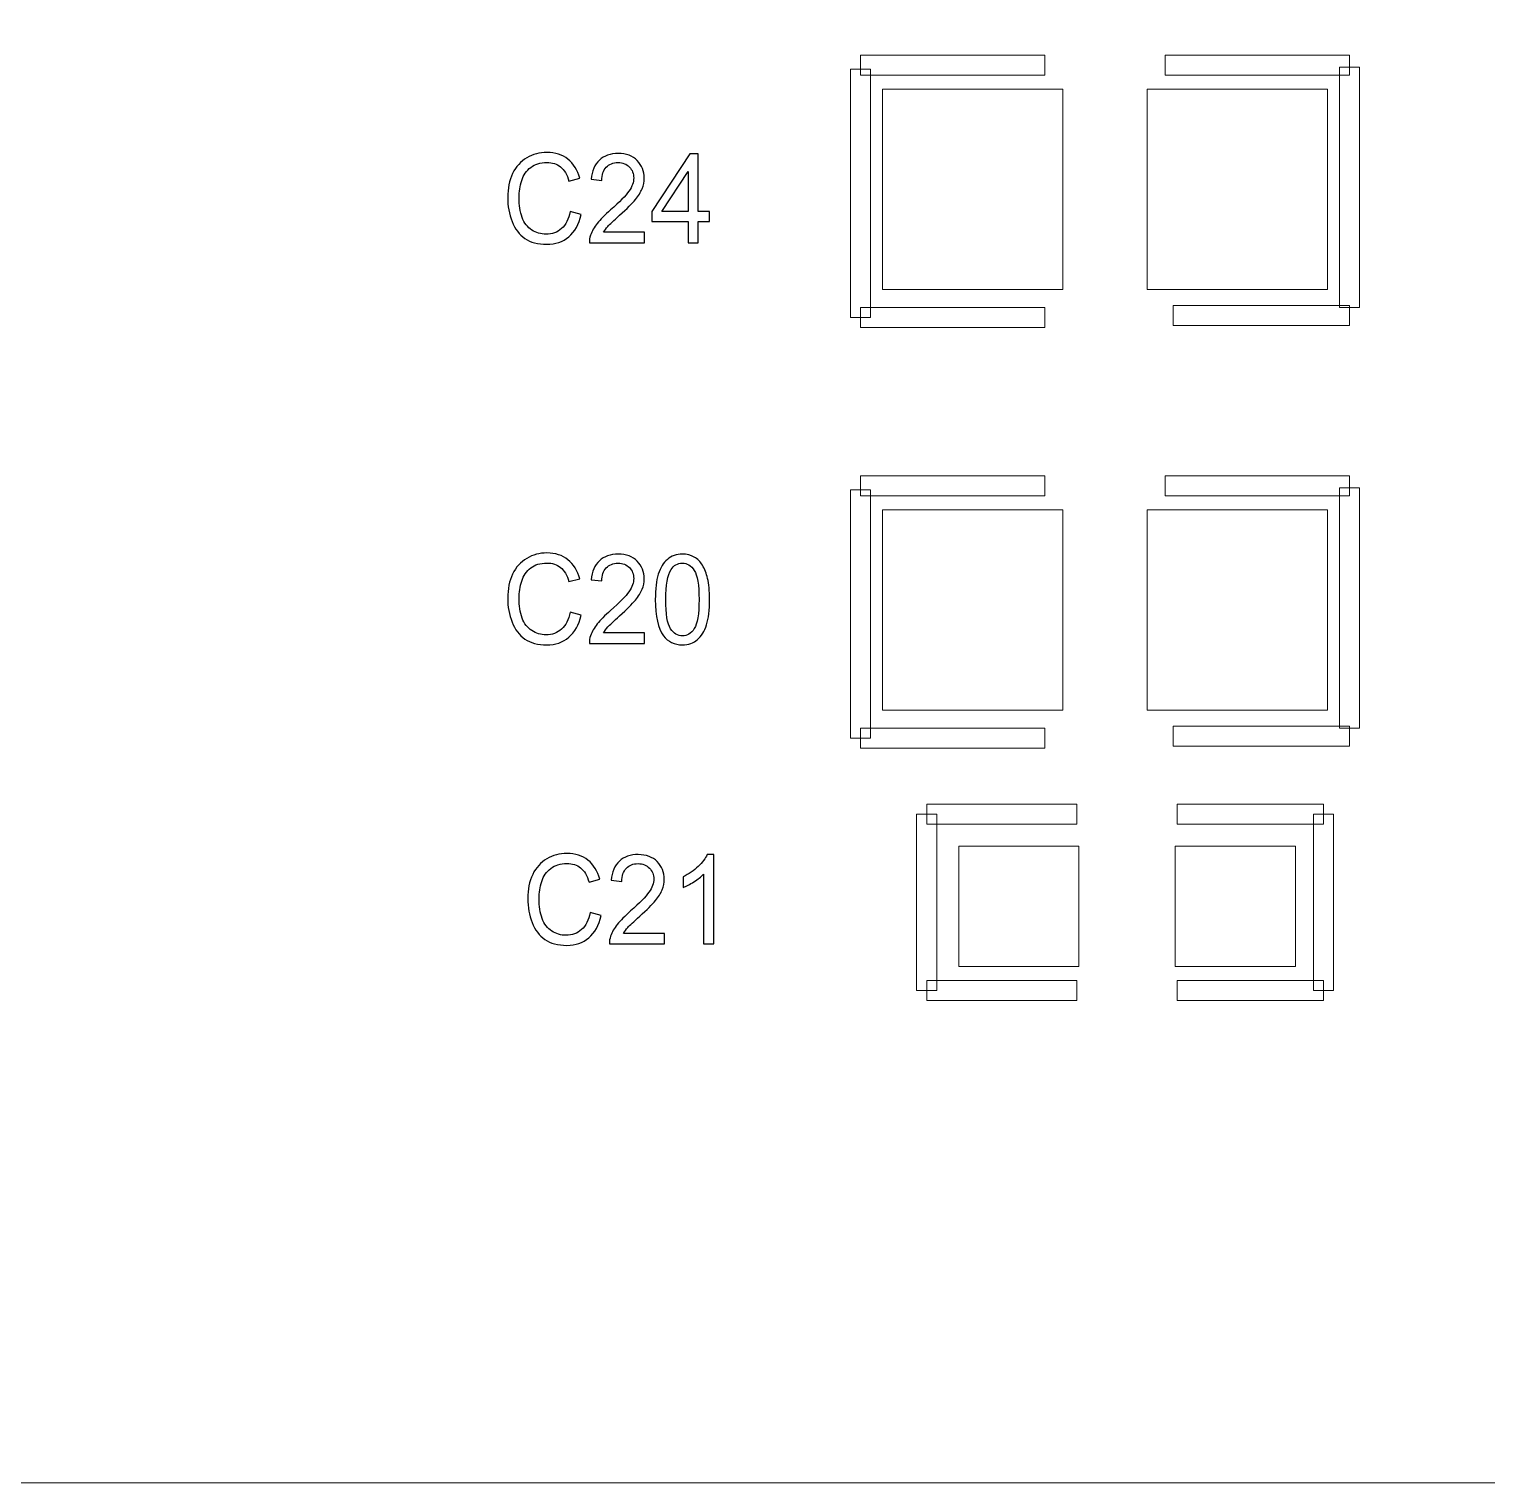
# Model space of a CAD drawing. Header units: millimetres. Extents: x -29.3 to 38.7, y -13.5 to 48.8.
# Drawn here: x -5.94 to 3.3, y -13.54 to -4.32 of the extents above; entities that cross this region are included whole.
import ezdxf

# ---------------------------------------------------------------- set-up
doc = ezdxf.new("R2010")
doc.units = ezdxf.units.MM
doc.header["$MEASUREMENT"] = 0
for name, color, linetype in [('BG_OUTLINE', 7, 'Continuous'), ('PG_SILKSCREEN_TOP', 7, 'Continuous'), ('PIN_TOP', 7, 'Continuous'), ('RD_SILKSCREEN_TOP', 7, 'Continuous')]:
    doc.layers.add(name, color=color, linetype=linetype)

msp = doc.modelspace()

# ---------------------------------------------------------------- linework, layer by layer
at = {"layer": 'BG_OUTLINE', "lineweight": 9}
msp.add_open_spline([(-29.3483, -13.5394), (-29.3483, -13.5394), (18.625, -13.5394), (18.625, -13.5394), (18.625, -13.5394), (18.625, -13.5394), (18.8256, -13.5394), (18.8256, -13.5394), (18.8256, -13.5394), (19.4323, -13.539), (20.014, -13.2977), (20.4427, -12.8684), (20.4427, -12.8684), (20.8714, -12.4392), (21.112, -11.8601), (21.1116, -11.2534), (21.1116, -11.2534), (21.1116, -11.2534), (21.1116, 35.2286), (21.1116, 35.2286), (21.1116, 35.2286), (21.1112, 35.8353), (20.8699, 36.4169), (20.4406, 36.8456), (20.4406, 36.8456), (20.0114, 37.2744), (19.4323, 37.515), (18.8256, 37.5146), (18.8256, 37.5146), (18.8256, 37.5146), (-29.3483, 37.5146), (-29.3483, 37.5146), (-29.3483, 37.5146), (-29.3483, 37.5146), (-29.3483, -13.5394), (-29.3483, -13.5394)], degree=3, knots=[0, 0, 0, 0, 0.111111, 0.111111, 0.111111, 0.111111, 0.222222, 0.222222, 0.222222, 0.222222, 0.333333, 0.333333, 0.333333, 0.333333, 0.444444, 0.444444, 0.444444, 0.444444, 0.555556, 0.555556, 0.555556, 0.555556, 0.666667, 0.666667, 0.666667, 0.666667, 0.777778, 0.777778, 0.777778, 0.777778, 0.888889, 0.888889, 0.888889, 0.888889, 1, 1, 1, 1], dxfattribs=at)
at = {"layer": 'BG_OUTLINE', "lineweight": 20}
msp.add_open_spline([(-0.5291, -13.5394), (-0.5291, -13.5394), (38.7026, -13.5394), (38.7026, -13.5394)], degree=3, dxfattribs=at)
at = {"layer": 'PG_SILKSCREEN_TOP', "lineweight": 9}
for points in [[(-0.6717, -4.6138), (-0.6717, -4.6138), (-0.6717, -4.4868), (-0.6717, -4.4868), (-0.6717, -4.4868), (-0.6717, -4.4868), (0.4967, -4.4868), (0.4967, -4.4868), (0.4967, -4.4868), (0.4967, -4.4868), (0.4967, -4.6138), (0.4967, -4.6138), (0.4967, -4.6138), (0.4967, -4.6138), (-0.6717, -4.6138), (-0.6717, -4.6138)], [(2.4271, -4.4868), (2.4271, -4.4868), (2.4271, -4.6138), (2.4271, -4.6138), (2.4271, -4.6138), (2.4271, -4.6138), (1.2587, -4.6138), (1.2587, -4.6138), (1.2587, -4.6138), (1.2587, -4.6138), (1.2587, -4.4868), (1.2587, -4.4868), (1.2587, -4.4868), (1.2587, -4.4868), (2.4271, -4.4868), (2.4271, -4.4868)], [(-0.6082, -6.1505), (-0.6082, -6.1505), (-0.7352, -6.1505), (-0.7352, -6.1505), (-0.7352, -6.1505), (-0.7352, -6.1505), (-0.7352, -4.5757), (-0.7352, -4.5757), (-0.7352, -4.5757), (-0.7352, -4.5757), (-0.6082, -4.5757), (-0.6082, -4.5757), (-0.6082, -4.5757), (-0.6082, -4.5757), (-0.6082, -6.1505), (-0.6082, -6.1505)], [(2.4906, -6.087), (2.4906, -6.087), (2.3636, -6.087), (2.3636, -6.087), (2.3636, -6.087), (2.3636, -6.087), (2.3636, -4.563), (2.3636, -4.563), (2.3636, -4.563), (2.3636, -4.563), (2.4906, -4.563), (2.4906, -4.563), (2.4906, -4.563), (2.4906, -4.563), (2.4906, -6.087), (2.4906, -6.087)], [(0.4967, -6.087), (0.4967, -6.087), (0.4967, -6.214), (0.4967, -6.214), (0.4967, -6.214), (0.4967, -6.214), (-0.6717, -6.214), (-0.6717, -6.214), (-0.6717, -6.214), (-0.6717, -6.214), (-0.6717, -6.087), (-0.6717, -6.087), (-0.6717, -6.087), (-0.6717, -6.087), (0.4967, -6.087), (0.4967, -6.087)], [(1.3095, -6.2013), (1.3095, -6.2013), (1.3095, -6.0743), (1.3095, -6.0743), (1.3095, -6.0743), (1.3095, -6.0743), (2.4271, -6.0743), (2.4271, -6.0743), (2.4271, -6.0743), (2.4271, -6.0743), (2.4271, -6.2013), (2.4271, -6.2013), (2.4271, -6.2013), (2.4271, -6.2013), (1.3095, -6.2013), (1.3095, -6.2013)], [(-0.6717, -7.2808), (-0.6717, -7.2808), (-0.6717, -7.1538), (-0.6717, -7.1538), (-0.6717, -7.1538), (-0.6717, -7.1538), (0.4967, -7.1538), (0.4967, -7.1538), (0.4967, -7.1538), (0.4967, -7.1538), (0.4967, -7.2808), (0.4967, -7.2808), (0.4967, -7.2808), (0.4967, -7.2808), (-0.6717, -7.2808), (-0.6717, -7.2808)], [(2.4271, -7.1538), (2.4271, -7.1538), (2.4271, -7.2808), (2.4271, -7.2808), (2.4271, -7.2808), (2.4271, -7.2808), (1.2587, -7.2808), (1.2587, -7.2808), (1.2587, -7.2808), (1.2587, -7.2808), (1.2587, -7.1538), (1.2587, -7.1538), (1.2587, -7.1538), (1.2587, -7.1538), (2.4271, -7.1538), (2.4271, -7.1538)], [(-0.6082, -8.8175), (-0.6082, -8.8175), (-0.7352, -8.8175), (-0.7352, -8.8175), (-0.7352, -8.8175), (-0.7352, -8.8175), (-0.7352, -7.2427), (-0.7352, -7.2427), (-0.7352, -7.2427), (-0.7352, -7.2427), (-0.6082, -7.2427), (-0.6082, -7.2427), (-0.6082, -7.2427), (-0.6082, -7.2427), (-0.6082, -8.8175), (-0.6082, -8.8175)], [(2.4906, -8.754), (2.4906, -8.754), (2.3636, -8.754), (2.3636, -8.754), (2.3636, -8.754), (2.3636, -8.754), (2.3636, -7.23), (2.3636, -7.23), (2.3636, -7.23), (2.3636, -7.23), (2.4906, -7.23), (2.4906, -7.23), (2.4906, -7.23), (2.4906, -7.23), (2.4906, -8.754), (2.4906, -8.754)], [(0.4967, -8.754), (0.4967, -8.754), (0.4967, -8.881), (0.4967, -8.881), (0.4967, -8.881), (0.4967, -8.881), (-0.6717, -8.881), (-0.6717, -8.881), (-0.6717, -8.881), (-0.6717, -8.881), (-0.6717, -8.754), (-0.6717, -8.754), (-0.6717, -8.754), (-0.6717, -8.754), (0.4967, -8.754), (0.4967, -8.754)], [(1.3095, -8.8683), (1.3095, -8.8683), (1.3095, -8.7413), (1.3095, -8.7413), (1.3095, -8.7413), (1.3095, -8.7413), (2.4271, -8.7413), (2.4271, -8.7413), (2.4271, -8.7413), (2.4271, -8.7413), (2.4271, -8.8683), (2.4271, -8.8683), (2.4271, -8.8683), (2.4271, -8.8683), (1.3095, -8.8683), (1.3095, -8.8683)], [(-0.2526, -9.3636), (-0.2526, -9.3636), (-0.2526, -9.2366), (-0.2526, -9.2366), (-0.2526, -9.2366), (-0.2526, -9.2366), (0.6999, -9.2366), (0.6999, -9.2366), (0.6999, -9.2366), (0.6999, -9.2366), (0.6999, -9.3636), (0.6999, -9.3636), (0.6999, -9.3636), (0.6999, -9.3636), (-0.2526, -9.3636), (-0.2526, -9.3636)], [(2.262, -9.2366), (2.262, -9.2366), (2.262, -9.3636), (2.262, -9.3636), (2.262, -9.3636), (2.262, -9.3636), (1.3349, -9.3636), (1.3349, -9.3636), (1.3349, -9.3636), (1.3349, -9.3636), (1.3349, -9.2366), (1.3349, -9.2366), (1.3349, -9.2366), (1.3349, -9.2366), (2.262, -9.2366), (2.262, -9.2366)], [(-0.1891, -10.4177), (-0.1891, -10.4177), (-0.3161, -10.4177), (-0.3161, -10.4177), (-0.3161, -10.4177), (-0.3161, -10.4177), (-0.3161, -9.3001), (-0.3161, -9.3001), (-0.3161, -9.3001), (-0.3161, -9.3001), (-0.1891, -9.3001), (-0.1891, -9.3001), (-0.1891, -9.3001), (-0.1891, -9.3001), (-0.1891, -10.4177), (-0.1891, -10.4177)], [(2.3255, -10.4177), (2.3255, -10.4177), (2.1985, -10.4177), (2.1985, -10.4177), (2.1985, -10.4177), (2.1985, -10.4177), (2.1985, -9.3001), (2.1985, -9.3001), (2.1985, -9.3001), (2.1985, -9.3001), (2.3255, -9.3001), (2.3255, -9.3001), (2.3255, -9.3001), (2.3255, -9.3001), (2.3255, -10.4177), (2.3255, -10.4177)], [(0.6999, -10.3542), (0.6999, -10.3542), (0.6999, -10.4812), (0.6999, -10.4812), (0.6999, -10.4812), (0.6999, -10.4812), (-0.2526, -10.4812), (-0.2526, -10.4812), (-0.2526, -10.4812), (-0.2526, -10.4812), (-0.2526, -10.3542), (-0.2526, -10.3542), (-0.2526, -10.3542), (-0.2526, -10.3542), (0.6999, -10.3542), (0.6999, -10.3542)], [(1.3349, -10.4812), (1.3349, -10.4812), (1.3349, -10.3542), (1.3349, -10.3542), (1.3349, -10.3542), (1.3349, -10.3542), (2.262, -10.3542), (2.262, -10.3542), (2.262, -10.3542), (2.262, -10.3542), (2.262, -10.4812), (2.262, -10.4812), (2.262, -10.4812), (2.262, -10.4812), (1.3349, -10.4812), (1.3349, -10.4812)]]:
    msp.add_open_spline(points, degree=3, knots=[0, 0, 0, 0, 0.25, 0.25, 0.25, 0.25, 0.5, 0.5, 0.5, 0.5, 0.75, 0.75, 0.75, 0.75, 1, 1, 1, 1], dxfattribs=at)
at = {"layer": 'PIN_TOP', "lineweight": 9}
for points in [[(0.611, -4.7027), (0.611, -4.7027), (0.611, -5.9727), (0.611, -5.9727), (0.611, -5.9727), (0.611, -5.9727), (-0.532, -5.9727), (-0.532, -5.9727), (-0.532, -5.9727), (-0.532, -5.9727), (-0.532, -4.7027), (-0.532, -4.7027), (-0.532, -4.7027), (-0.532, -4.7027), (0.611, -4.7027), (0.611, -4.7027)], [(2.2874, -4.7027), (2.2874, -4.7027), (2.2874, -5.9727), (2.2874, -5.9727), (2.2874, -5.9727), (2.2874, -5.9727), (1.1444, -5.9727), (1.1444, -5.9727), (1.1444, -5.9727), (1.1444, -5.9727), (1.1444, -4.7027), (1.1444, -4.7027), (1.1444, -4.7027), (1.1444, -4.7027), (2.2874, -4.7027), (2.2874, -4.7027)], [(0.611, -7.3697), (0.611, -7.3697), (0.611, -8.6397), (0.611, -8.6397), (0.611, -8.6397), (0.611, -8.6397), (-0.532, -8.6397), (-0.532, -8.6397), (-0.532, -8.6397), (-0.532, -8.6397), (-0.532, -7.3697), (-0.532, -7.3697), (-0.532, -7.3697), (-0.532, -7.3697), (0.611, -7.3697), (0.611, -7.3697)], [(2.2874, -7.3697), (2.2874, -7.3697), (2.2874, -8.6397), (2.2874, -8.6397), (2.2874, -8.6397), (2.2874, -8.6397), (1.1444, -8.6397), (1.1444, -8.6397), (1.1444, -8.6397), (1.1444, -8.6397), (1.1444, -7.3697), (1.1444, -7.3697), (1.1444, -7.3697), (1.1444, -7.3697), (2.2874, -7.3697), (2.2874, -7.3697)], [(0.7126, -9.5033), (0.7126, -9.5033), (0.7126, -10.2653), (0.7126, -10.2653), (0.7126, -10.2653), (0.7126, -10.2653), (-0.0494, -10.2653), (-0.0494, -10.2653), (-0.0494, -10.2653), (-0.0494, -10.2653), (-0.0494, -9.5033), (-0.0494, -9.5033), (-0.0494, -9.5033), (-0.0494, -9.5033), (0.7126, -9.5033), (0.7126, -9.5033)], [(2.0842, -9.5033), (2.0842, -9.5033), (2.0842, -10.2653), (2.0842, -10.2653), (2.0842, -10.2653), (2.0842, -10.2653), (1.3222, -10.2653), (1.3222, -10.2653), (1.3222, -10.2653), (1.3222, -10.2653), (1.3222, -9.5033), (1.3222, -9.5033), (1.3222, -9.5033), (1.3222, -9.5033), (2.0842, -9.5033), (2.0842, -9.5033)]]:
    msp.add_open_spline(points, degree=3, knots=[0, 0, 0, 0, 0.25, 0.25, 0.25, 0.25, 0.5, 0.5, 0.5, 0.5, 0.75, 0.75, 0.75, 0.75, 1, 1, 1, 1], dxfattribs=at)
at = {"layer": 'RD_SILKSCREEN_TOP', "color": 8}
for points, knots in [([(-2.512, -5.479), (-2.512, -5.479), (-2.4422, -5.4979), (-2.4422, -5.4979), (-2.4422, -5.4979), (-2.4568, -5.559), (-2.4832, -5.6057), (-2.5211, -5.638), (-2.5211, -5.638), (-2.5591, -5.6702), (-2.6055, -5.6862), (-2.6605, -5.6862), (-2.6605, -5.6862), (-2.7174, -5.6862), (-2.7635, -5.6738), (-2.7992, -5.6492), (-2.7992, -5.6492), (-2.8348, -5.6244), (-2.8619, -5.5885), (-2.8805, -5.5417), (-2.8805, -5.5417), (-2.899, -5.4947), (-2.9083, -5.4443), (-2.9083, -5.3905), (-2.9083, -5.3905), (-2.9083, -5.3319), (-2.8979, -5.2807), (-2.8769, -5.237), (-2.8769, -5.237), (-2.8558, -5.1933), (-2.826, -5.1601), (-2.7873, -5.1374), (-2.7873, -5.1374), (-2.7485, -5.1147), (-2.706, -5.1034), (-2.6595, -5.1034), (-2.6595, -5.1034), (-2.6066, -5.1034), (-2.5623, -5.1177), (-2.5264, -5.1464), (-2.5264, -5.1464), (-2.4904, -5.1752), (-2.4654, -5.2154), (-2.4513, -5.2675), (-2.4513, -5.2675), (-2.4513, -5.2675), (-2.5198, -5.2849), (-2.5198, -5.2849), (-2.5198, -5.2849), (-2.5322, -5.2438), (-2.5499, -5.214), (-2.5731, -5.1952), (-2.5731, -5.1952), (-2.5963, -5.1765), (-2.6255, -5.1672), (-2.6609, -5.1672), (-2.6609, -5.1672), (-2.7014, -5.1672), (-2.7352, -5.1775), (-2.7625, -5.1983), (-2.7625, -5.1983), (-2.7897, -5.2191), (-2.8089, -5.2469), (-2.8197, -5.282), (-2.8197, -5.282), (-2.8309, -5.3169), (-2.8364, -5.353), (-2.8364, -5.3901), (-2.8364, -5.3901), (-2.8364, -5.4381), (-2.8298, -5.4799), (-2.8168, -5.5157), (-2.8168, -5.5157), (-2.8037, -5.5514), (-2.7834, -5.5782), (-2.7558, -5.5959), (-2.7558, -5.5959), (-2.7282, -5.6136), (-2.6984, -5.6224), (-2.6662, -5.6224), (-2.6662, -5.6224), (-2.6271, -5.6224), (-2.5941, -5.6103), (-2.567, -5.5863), (-2.567, -5.5863), (-2.5398, -5.5622), (-2.5216, -5.5263), (-2.512, -5.479)], [0, 0, 0, 0, 0.045455, 0.045455, 0.045455, 0.045455, 0.090909, 0.090909, 0.090909, 0.090909, 0.136364, 0.136364, 0.136364, 0.136364, 0.181818, 0.181818, 0.181818, 0.181818, 0.227273, 0.227273, 0.227273, 0.227273, 0.272727, 0.272727, 0.272727, 0.272727, 0.318182, 0.318182, 0.318182, 0.318182, 0.363636, 0.363636, 0.363636, 0.363636, 0.409091, 0.409091, 0.409091, 0.409091, 0.454545, 0.454545, 0.454545, 0.454545, 0.5, 0.5, 0.5, 0.5, 0.545455, 0.545455, 0.545455, 0.545455, 0.590909, 0.590909, 0.590909, 0.590909, 0.636364, 0.636364, 0.636364, 0.636364, 0.681818, 0.681818, 0.681818, 0.681818, 0.727273, 0.727273, 0.727273, 0.727273, 0.772727, 0.772727, 0.772727, 0.772727, 0.818182, 0.818182, 0.818182, 0.818182, 0.863636, 0.863636, 0.863636, 0.863636, 0.909091, 0.909091, 0.909091, 0.909091, 0.954545, 0.954545, 0.954545, 0.954545, 1, 1, 1, 1]), ([(-2.0422, -5.6101), (-2.0422, -5.6101), (-2.0422, -5.6766), (-2.0422, -5.6766), (-2.0422, -5.6766), (-2.0422, -5.6766), (-2.3907, -5.6766), (-2.3907, -5.6766), (-2.3907, -5.6766), (-2.3912, -5.6599), (-2.3888, -5.6439), (-2.3833, -5.6286), (-2.3833, -5.6286), (-2.3745, -5.6031), (-2.3602, -5.5782), (-2.3407, -5.5535), (-2.3407, -5.5535), (-2.321, -5.529), (-2.2928, -5.5005), (-2.2559, -5.4682), (-2.2559, -5.4682), (-2.1986, -5.4179), (-2.1599, -5.3782), (-2.1397, -5.3488), (-2.1397, -5.3488), (-2.1195, -5.3195), (-2.1095, -5.2917), (-2.1095, -5.2656), (-2.1095, -5.2656), (-2.1095, -5.2381), (-2.1187, -5.2151), (-2.137, -5.1962), (-2.137, -5.1962), (-2.1554, -5.1774), (-2.1793, -5.1679), (-2.2088, -5.1679), (-2.2088, -5.1679), (-2.24, -5.1679), (-2.2649, -5.1779), (-2.2835, -5.198), (-2.2835, -5.198), (-2.3023, -5.2179), (-2.3118, -5.2456), (-2.3121, -5.2809), (-2.3121, -5.2809), (-2.3121, -5.2809), (-2.3786, -5.2737), (-2.3786, -5.2737), (-2.3786, -5.2737), (-2.3741, -5.2206), (-2.3569, -5.1801), (-2.3271, -5.1523), (-2.3271, -5.1523), (-2.2975, -5.1245), (-2.2574, -5.1106), (-2.2074, -5.1106), (-2.2074, -5.1106), (-2.1568, -5.1106), (-2.1167, -5.1257), (-2.0873, -5.1556), (-2.0873, -5.1556), (-2.0577, -5.1857), (-2.0429, -5.2228), (-2.0429, -5.2672), (-2.0429, -5.2672), (-2.0429, -5.2897), (-2.0472, -5.3119), (-2.0559, -5.3337), (-2.0559, -5.3337), (-2.0645, -5.3555), (-2.0789, -5.3784), (-2.099, -5.4025), (-2.099, -5.4025), (-2.119, -5.4266), (-2.1522, -5.4597), (-2.1988, -5.5017), (-2.1988, -5.5017), (-2.2375, -5.5366), (-2.2625, -5.5602), (-2.2735, -5.5727), (-2.2735, -5.5727), (-2.2846, -5.585), (-2.2936, -5.5975), (-2.3009, -5.6101), (-2.3009, -5.6101), (-2.3009, -5.6101), (-2.0422, -5.6101), (-2.0422, -5.6101)], [0, 0, 0, 0, 0.045455, 0.045455, 0.045455, 0.045455, 0.090909, 0.090909, 0.090909, 0.090909, 0.136364, 0.136364, 0.136364, 0.136364, 0.181818, 0.181818, 0.181818, 0.181818, 0.227273, 0.227273, 0.227273, 0.227273, 0.272727, 0.272727, 0.272727, 0.272727, 0.318182, 0.318182, 0.318182, 0.318182, 0.363636, 0.363636, 0.363636, 0.363636, 0.409091, 0.409091, 0.409091, 0.409091, 0.454545, 0.454545, 0.454545, 0.454545, 0.5, 0.5, 0.5, 0.5, 0.545455, 0.545455, 0.545455, 0.545455, 0.590909, 0.590909, 0.590909, 0.590909, 0.636364, 0.636364, 0.636364, 0.636364, 0.681818, 0.681818, 0.681818, 0.681818, 0.727273, 0.727273, 0.727273, 0.727273, 0.772727, 0.772727, 0.772727, 0.772727, 0.818182, 0.818182, 0.818182, 0.818182, 0.863636, 0.863636, 0.863636, 0.863636, 0.909091, 0.909091, 0.909091, 0.909091, 0.954545, 0.954545, 0.954545, 0.954545, 1, 1, 1, 1]), ([(-1.7653, -5.6766), (-1.7653, -5.6766), (-1.7653, -5.5417), (-1.7653, -5.5417), (-1.7653, -5.5417), (-1.7653, -5.5417), (-1.994, -5.5417), (-1.994, -5.5417), (-1.994, -5.5417), (-1.994, -5.5417), (-1.994, -5.4782), (-1.994, -5.4782), (-1.994, -5.4782), (-1.994, -5.4782), (-1.7534, -5.113), (-1.7534, -5.113), (-1.7534, -5.113), (-1.7534, -5.113), (-1.7005, -5.113), (-1.7005, -5.113), (-1.7005, -5.113), (-1.7005, -5.113), (-1.7005, -5.4782), (-1.7005, -5.4782), (-1.7005, -5.4782), (-1.7005, -5.4782), (-1.6293, -5.4782), (-1.6293, -5.4782), (-1.6293, -5.4782), (-1.6293, -5.4782), (-1.6293, -5.5417), (-1.6293, -5.5417), (-1.6293, -5.5417), (-1.6293, -5.5417), (-1.7005, -5.5417), (-1.7005, -5.5417), (-1.7005, -5.5417), (-1.7005, -5.5417), (-1.7005, -5.6766), (-1.7005, -5.6766), (-1.7005, -5.6766), (-1.7005, -5.6766), (-1.7653, -5.6766), (-1.7653, -5.6766)], [0, 0, 0, 0, 0.090909, 0.090909, 0.090909, 0.090909, 0.181818, 0.181818, 0.181818, 0.181818, 0.272727, 0.272727, 0.272727, 0.272727, 0.363636, 0.363636, 0.363636, 0.363636, 0.454545, 0.454545, 0.454545, 0.454545, 0.545455, 0.545455, 0.545455, 0.545455, 0.636364, 0.636364, 0.636364, 0.636364, 0.727273, 0.727273, 0.727273, 0.727273, 0.818182, 0.818182, 0.818182, 0.818182, 0.909091, 0.909091, 0.909091, 0.909091, 1, 1, 1, 1]), ([(-1.7653, -5.4782), (-1.7653, -5.4782), (-1.7653, -5.2241), (-1.7653, -5.2241), (-1.7653, -5.2241), (-1.7653, -5.2241), (-1.9303, -5.4782), (-1.9303, -5.4782), (-1.9303, -5.4782), (-1.9303, -5.4782), (-1.7653, -5.4782), (-1.7653, -5.4782)], [0, 0, 0, 0, 0.333333, 0.333333, 0.333333, 0.333333, 0.666667, 0.666667, 0.666667, 0.666667, 1, 1, 1, 1]), ([(-2.512, -8.019), (-2.512, -8.019), (-2.4422, -8.0379), (-2.4422, -8.0379), (-2.4422, -8.0379), (-2.4568, -8.099), (-2.4832, -8.1457), (-2.5211, -8.178), (-2.5211, -8.178), (-2.5591, -8.2102), (-2.6055, -8.2262), (-2.6605, -8.2262), (-2.6605, -8.2262), (-2.7174, -8.2262), (-2.7635, -8.2138), (-2.7992, -8.1892), (-2.7992, -8.1892), (-2.8348, -8.1644), (-2.8619, -8.1285), (-2.8805, -8.0817), (-2.8805, -8.0817), (-2.899, -8.0347), (-2.9083, -7.9843), (-2.9083, -7.9305), (-2.9083, -7.9305), (-2.9083, -7.8719), (-2.8979, -7.8207), (-2.8769, -7.777), (-2.8769, -7.777), (-2.8558, -7.7333), (-2.826, -7.7001), (-2.7873, -7.6774), (-2.7873, -7.6774), (-2.7485, -7.6547), (-2.706, -7.6434), (-2.6595, -7.6434), (-2.6595, -7.6434), (-2.6066, -7.6434), (-2.5623, -7.6577), (-2.5264, -7.6864), (-2.5264, -7.6864), (-2.4904, -7.7152), (-2.4654, -7.7554), (-2.4513, -7.8075), (-2.4513, -7.8075), (-2.4513, -7.8075), (-2.5198, -7.8249), (-2.5198, -7.8249), (-2.5198, -7.8249), (-2.5322, -7.7838), (-2.5499, -7.754), (-2.5731, -7.7352), (-2.5731, -7.7352), (-2.5963, -7.7165), (-2.6255, -7.7072), (-2.6609, -7.7072), (-2.6609, -7.7072), (-2.7014, -7.7072), (-2.7352, -7.7175), (-2.7625, -7.7383), (-2.7625, -7.7383), (-2.7897, -7.7591), (-2.8089, -7.7869), (-2.8197, -7.822), (-2.8197, -7.822), (-2.8309, -7.8569), (-2.8364, -7.893), (-2.8364, -7.9301), (-2.8364, -7.9301), (-2.8364, -7.9781), (-2.8298, -8.0199), (-2.8168, -8.0557), (-2.8168, -8.0557), (-2.8037, -8.0914), (-2.7834, -8.1182), (-2.7558, -8.1359), (-2.7558, -8.1359), (-2.7282, -8.1536), (-2.6984, -8.1624), (-2.6662, -8.1624), (-2.6662, -8.1624), (-2.6271, -8.1624), (-2.5941, -8.1503), (-2.567, -8.1263), (-2.567, -8.1263), (-2.5398, -8.1022), (-2.5216, -8.0663), (-2.512, -8.019)], [0, 0, 0, 0, 0.045455, 0.045455, 0.045455, 0.045455, 0.090909, 0.090909, 0.090909, 0.090909, 0.136364, 0.136364, 0.136364, 0.136364, 0.181818, 0.181818, 0.181818, 0.181818, 0.227273, 0.227273, 0.227273, 0.227273, 0.272727, 0.272727, 0.272727, 0.272727, 0.318182, 0.318182, 0.318182, 0.318182, 0.363636, 0.363636, 0.363636, 0.363636, 0.409091, 0.409091, 0.409091, 0.409091, 0.454545, 0.454545, 0.454545, 0.454545, 0.5, 0.5, 0.5, 0.5, 0.545455, 0.545455, 0.545455, 0.545455, 0.590909, 0.590909, 0.590909, 0.590909, 0.636364, 0.636364, 0.636364, 0.636364, 0.681818, 0.681818, 0.681818, 0.681818, 0.727273, 0.727273, 0.727273, 0.727273, 0.772727, 0.772727, 0.772727, 0.772727, 0.818182, 0.818182, 0.818182, 0.818182, 0.863636, 0.863636, 0.863636, 0.863636, 0.909091, 0.909091, 0.909091, 0.909091, 0.954545, 0.954545, 0.954545, 0.954545, 1, 1, 1, 1]), ([(-2.0422, -8.1501), (-2.0422, -8.1501), (-2.0422, -8.2166), (-2.0422, -8.2166), (-2.0422, -8.2166), (-2.0422, -8.2166), (-2.3907, -8.2166), (-2.3907, -8.2166), (-2.3907, -8.2166), (-2.3912, -8.1999), (-2.3888, -8.1839), (-2.3833, -8.1686), (-2.3833, -8.1686), (-2.3745, -8.1431), (-2.3602, -8.1182), (-2.3407, -8.0935), (-2.3407, -8.0935), (-2.321, -8.069), (-2.2928, -8.0405), (-2.2559, -8.0082), (-2.2559, -8.0082), (-2.1986, -7.9579), (-2.1599, -7.9182), (-2.1397, -7.8888), (-2.1397, -7.8888), (-2.1195, -7.8595), (-2.1095, -7.8317), (-2.1095, -7.8056), (-2.1095, -7.8056), (-2.1095, -7.7781), (-2.1187, -7.7551), (-2.137, -7.7362), (-2.137, -7.7362), (-2.1554, -7.7174), (-2.1793, -7.7079), (-2.2088, -7.7079), (-2.2088, -7.7079), (-2.24, -7.7079), (-2.2649, -7.7179), (-2.2835, -7.738), (-2.2835, -7.738), (-2.3023, -7.7579), (-2.3118, -7.7856), (-2.3121, -7.8209), (-2.3121, -7.8209), (-2.3121, -7.8209), (-2.3786, -7.8137), (-2.3786, -7.8137), (-2.3786, -7.8137), (-2.3741, -7.7606), (-2.3569, -7.7201), (-2.3271, -7.6923), (-2.3271, -7.6923), (-2.2975, -7.6645), (-2.2574, -7.6506), (-2.2074, -7.6506), (-2.2074, -7.6506), (-2.1568, -7.6506), (-2.1167, -7.6657), (-2.0873, -7.6956), (-2.0873, -7.6956), (-2.0577, -7.7257), (-2.0429, -7.7628), (-2.0429, -7.8072), (-2.0429, -7.8072), (-2.0429, -7.8297), (-2.0472, -7.8519), (-2.0559, -7.8737), (-2.0559, -7.8737), (-2.0645, -7.8955), (-2.0789, -7.9184), (-2.099, -7.9425), (-2.099, -7.9425), (-2.119, -7.9666), (-2.1522, -7.9997), (-2.1988, -8.0417), (-2.1988, -8.0417), (-2.2375, -8.0766), (-2.2625, -8.1002), (-2.2735, -8.1127), (-2.2735, -8.1127), (-2.2846, -8.125), (-2.2936, -8.1375), (-2.3009, -8.1501), (-2.3009, -8.1501), (-2.3009, -8.1501), (-2.0422, -8.1501), (-2.0422, -8.1501)], [0, 0, 0, 0, 0.045455, 0.045455, 0.045455, 0.045455, 0.090909, 0.090909, 0.090909, 0.090909, 0.136364, 0.136364, 0.136364, 0.136364, 0.181818, 0.181818, 0.181818, 0.181818, 0.227273, 0.227273, 0.227273, 0.227273, 0.272727, 0.272727, 0.272727, 0.272727, 0.318182, 0.318182, 0.318182, 0.318182, 0.363636, 0.363636, 0.363636, 0.363636, 0.409091, 0.409091, 0.409091, 0.409091, 0.454545, 0.454545, 0.454545, 0.454545, 0.5, 0.5, 0.5, 0.5, 0.545455, 0.545455, 0.545455, 0.545455, 0.590909, 0.590909, 0.590909, 0.590909, 0.636364, 0.636364, 0.636364, 0.636364, 0.681818, 0.681818, 0.681818, 0.681818, 0.727273, 0.727273, 0.727273, 0.727273, 0.772727, 0.772727, 0.772727, 0.772727, 0.818182, 0.818182, 0.818182, 0.818182, 0.863636, 0.863636, 0.863636, 0.863636, 0.909091, 0.909091, 0.909091, 0.909091, 0.954545, 0.954545, 0.954545, 0.954545, 1, 1, 1, 1]), ([(-1.9728, -7.9386), (-1.9728, -7.872), (-1.9664, -7.8183), (-1.9535, -7.7778), (-1.9535, -7.7778), (-1.9408, -7.7371), (-1.9216, -7.7057), (-1.8964, -7.6837), (-1.8964, -7.6837), (-1.871, -7.6616), (-1.8392, -7.6506), (-1.801, -7.6506), (-1.801, -7.6506), (-1.7726, -7.6506), (-1.7478, -7.6568), (-1.7264, -7.669), (-1.7264, -7.669), (-1.7051, -7.681), (-1.6875, -7.6986), (-1.6735, -7.7216), (-1.6735, -7.7216), (-1.6596, -7.7446), (-1.6488, -7.7725), (-1.6409, -7.8054), (-1.6409, -7.8054), (-1.6329, -7.8384), (-1.6289, -7.8827), (-1.6289, -7.9386), (-1.6289, -7.9386), (-1.6289, -8.0048), (-1.6354, -8.0581), (-1.648, -8.0988), (-1.648, -8.0988), (-1.6607, -8.1394), (-1.6798, -8.1708), (-1.7051, -8.193), (-1.7051, -8.193), (-1.7303, -8.2152), (-1.7623, -8.2262), (-1.801, -8.2262), (-1.801, -8.2262), (-1.8518, -8.2262), (-1.8917, -8.2068), (-1.9206, -8.1678), (-1.9206, -8.1678), (-1.9554, -8.1209), (-1.9728, -8.0444), (-1.9728, -7.9386)], [0, 0, 0, 0, 0.083333, 0.083333, 0.083333, 0.083333, 0.166667, 0.166667, 0.166667, 0.166667, 0.25, 0.25, 0.25, 0.25, 0.333333, 0.333333, 0.333333, 0.333333, 0.416667, 0.416667, 0.416667, 0.416667, 0.5, 0.5, 0.5, 0.5, 0.583333, 0.583333, 0.583333, 0.583333, 0.666667, 0.666667, 0.666667, 0.666667, 0.75, 0.75, 0.75, 0.75, 0.833333, 0.833333, 0.833333, 0.833333, 0.916667, 0.916667, 0.916667, 0.916667, 1, 1, 1, 1]), ([(-1.9063, -7.9386), (-1.9063, -8.0312), (-1.8961, -8.0927), (-1.8758, -8.1234), (-1.8758, -8.1234), (-1.8556, -8.154), (-1.8307, -8.1694), (-1.801, -8.1694), (-1.801, -8.1694), (-1.7711, -8.1694), (-1.7462, -8.1539), (-1.7259, -8.1232), (-1.7259, -8.1232), (-1.7057, -8.0925), (-1.6955, -8.0309), (-1.6955, -7.9386), (-1.6955, -7.9386), (-1.6955, -7.8459), (-1.7057, -7.7842), (-1.7259, -7.7537), (-1.7259, -7.7537), (-1.7462, -7.7232), (-1.7714, -7.7079), (-1.8016, -7.7079), (-1.8016, -7.7079), (-1.8314, -7.7079), (-1.8551, -7.7215), (-1.8729, -7.7484), (-1.8729, -7.7484), (-1.8952, -7.7826), (-1.9063, -7.8461), (-1.9063, -7.9386)], [0, 0, 0, 0, 0.125, 0.125, 0.125, 0.125, 0.25, 0.25, 0.25, 0.25, 0.375, 0.375, 0.375, 0.375, 0.5, 0.5, 0.5, 0.5, 0.625, 0.625, 0.625, 0.625, 0.75, 0.75, 0.75, 0.75, 0.875, 0.875, 0.875, 0.875, 1, 1, 1, 1]), ([(-2.385, -9.924), (-2.385, -9.924), (-2.3152, -9.9429), (-2.3152, -9.9429), (-2.3152, -9.9429), (-2.3298, -10.004), (-2.3562, -10.0507), (-2.3941, -10.083), (-2.3941, -10.083), (-2.4321, -10.1152), (-2.4785, -10.1312), (-2.5335, -10.1312), (-2.5335, -10.1312), (-2.5904, -10.1312), (-2.6365, -10.1188), (-2.6722, -10.0942), (-2.6722, -10.0942), (-2.7078, -10.0694), (-2.7349, -10.0335), (-2.7535, -9.9867), (-2.7535, -9.9867), (-2.772, -9.9397), (-2.7813, -9.8893), (-2.7813, -9.8355), (-2.7813, -9.8355), (-2.7813, -9.7769), (-2.7709, -9.7257), (-2.7499, -9.682), (-2.7499, -9.682), (-2.7288, -9.6383), (-2.699, -9.6051), (-2.6603, -9.5824), (-2.6603, -9.5824), (-2.6215, -9.5597), (-2.579, -9.5484), (-2.5325, -9.5484), (-2.5325, -9.5484), (-2.4796, -9.5484), (-2.4353, -9.5627), (-2.3994, -9.5914), (-2.3994, -9.5914), (-2.3634, -9.6202), (-2.3384, -9.6604), (-2.3243, -9.7125), (-2.3243, -9.7125), (-2.3243, -9.7125), (-2.3928, -9.7299), (-2.3928, -9.7299), (-2.3928, -9.7299), (-2.4052, -9.6888), (-2.4229, -9.659), (-2.4461, -9.6402), (-2.4461, -9.6402), (-2.4693, -9.6215), (-2.4985, -9.6122), (-2.5339, -9.6122), (-2.5339, -9.6122), (-2.5744, -9.6122), (-2.6082, -9.6225), (-2.6355, -9.6433), (-2.6355, -9.6433), (-2.6627, -9.6641), (-2.6819, -9.6919), (-2.6927, -9.727), (-2.6927, -9.727), (-2.7039, -9.7619), (-2.7094, -9.798), (-2.7094, -9.8351), (-2.7094, -9.8351), (-2.7094, -9.8831), (-2.7028, -9.9249), (-2.6898, -9.9607), (-2.6898, -9.9607), (-2.6767, -9.9964), (-2.6564, -10.0232), (-2.6288, -10.0409), (-2.6288, -10.0409), (-2.6012, -10.0586), (-2.5714, -10.0674), (-2.5392, -10.0674), (-2.5392, -10.0674), (-2.5001, -10.0674), (-2.4671, -10.0553), (-2.44, -10.0313), (-2.44, -10.0313), (-2.4128, -10.0072), (-2.3946, -9.9713), (-2.385, -9.924)], [0, 0, 0, 0, 0.045455, 0.045455, 0.045455, 0.045455, 0.090909, 0.090909, 0.090909, 0.090909, 0.136364, 0.136364, 0.136364, 0.136364, 0.181818, 0.181818, 0.181818, 0.181818, 0.227273, 0.227273, 0.227273, 0.227273, 0.272727, 0.272727, 0.272727, 0.272727, 0.318182, 0.318182, 0.318182, 0.318182, 0.363636, 0.363636, 0.363636, 0.363636, 0.409091, 0.409091, 0.409091, 0.409091, 0.454545, 0.454545, 0.454545, 0.454545, 0.5, 0.5, 0.5, 0.5, 0.545455, 0.545455, 0.545455, 0.545455, 0.590909, 0.590909, 0.590909, 0.590909, 0.636364, 0.636364, 0.636364, 0.636364, 0.681818, 0.681818, 0.681818, 0.681818, 0.727273, 0.727273, 0.727273, 0.727273, 0.772727, 0.772727, 0.772727, 0.772727, 0.818182, 0.818182, 0.818182, 0.818182, 0.863636, 0.863636, 0.863636, 0.863636, 0.909091, 0.909091, 0.909091, 0.909091, 0.954545, 0.954545, 0.954545, 0.954545, 1, 1, 1, 1]), ([(-1.9152, -10.0551), (-1.9152, -10.0551), (-1.9152, -10.1216), (-1.9152, -10.1216), (-1.9152, -10.1216), (-1.9152, -10.1216), (-2.2637, -10.1216), (-2.2637, -10.1216), (-2.2637, -10.1216), (-2.2642, -10.1049), (-2.2618, -10.0889), (-2.2563, -10.0736), (-2.2563, -10.0736), (-2.2475, -10.0481), (-2.2332, -10.0232), (-2.2137, -9.9985), (-2.2137, -9.9985), (-2.194, -9.974), (-2.1658, -9.9455), (-2.1289, -9.9132), (-2.1289, -9.9132), (-2.0716, -9.8629), (-2.0329, -9.8232), (-2.0127, -9.7938), (-2.0127, -9.7938), (-1.9925, -9.7645), (-1.9825, -9.7367), (-1.9825, -9.7106), (-1.9825, -9.7106), (-1.9825, -9.6831), (-1.9917, -9.6601), (-2.01, -9.6412), (-2.01, -9.6412), (-2.0284, -9.6224), (-2.0523, -9.6129), (-2.0818, -9.6129), (-2.0818, -9.6129), (-2.113, -9.6129), (-2.1379, -9.6229), (-2.1565, -9.643), (-2.1565, -9.643), (-2.1753, -9.6629), (-2.1848, -9.6906), (-2.1851, -9.7259), (-2.1851, -9.7259), (-2.1851, -9.7259), (-2.2516, -9.7187), (-2.2516, -9.7187), (-2.2516, -9.7187), (-2.2471, -9.6656), (-2.2299, -9.6251), (-2.2001, -9.5973), (-2.2001, -9.5973), (-2.1705, -9.5695), (-2.1304, -9.5556), (-2.0804, -9.5556), (-2.0804, -9.5556), (-2.0298, -9.5556), (-1.9897, -9.5707), (-1.9603, -9.6006), (-1.9603, -9.6006), (-1.9307, -9.6307), (-1.9159, -9.6678), (-1.9159, -9.7122), (-1.9159, -9.7122), (-1.9159, -9.7347), (-1.9202, -9.7569), (-1.9289, -9.7787), (-1.9289, -9.7787), (-1.9375, -9.8005), (-1.9519, -9.8234), (-1.972, -9.8475), (-1.972, -9.8475), (-1.992, -9.8716), (-2.0252, -9.9047), (-2.0718, -9.9467), (-2.0718, -9.9467), (-2.1105, -9.9816), (-2.1355, -10.0052), (-2.1465, -10.0177), (-2.1465, -10.0177), (-2.1576, -10.03), (-2.1666, -10.0425), (-2.1739, -10.0551), (-2.1739, -10.0551), (-2.1739, -10.0551), (-1.9152, -10.0551), (-1.9152, -10.0551)], [0, 0, 0, 0, 0.045455, 0.045455, 0.045455, 0.045455, 0.090909, 0.090909, 0.090909, 0.090909, 0.136364, 0.136364, 0.136364, 0.136364, 0.181818, 0.181818, 0.181818, 0.181818, 0.227273, 0.227273, 0.227273, 0.227273, 0.272727, 0.272727, 0.272727, 0.272727, 0.318182, 0.318182, 0.318182, 0.318182, 0.363636, 0.363636, 0.363636, 0.363636, 0.409091, 0.409091, 0.409091, 0.409091, 0.454545, 0.454545, 0.454545, 0.454545, 0.5, 0.5, 0.5, 0.5, 0.545455, 0.545455, 0.545455, 0.545455, 0.590909, 0.590909, 0.590909, 0.590909, 0.636364, 0.636364, 0.636364, 0.636364, 0.681818, 0.681818, 0.681818, 0.681818, 0.727273, 0.727273, 0.727273, 0.727273, 0.772727, 0.772727, 0.772727, 0.772727, 0.818182, 0.818182, 0.818182, 0.818182, 0.863636, 0.863636, 0.863636, 0.863636, 0.909091, 0.909091, 0.909091, 0.909091, 0.954545, 0.954545, 0.954545, 0.954545, 1, 1, 1, 1]), ([(-1.602, -10.1216), (-1.602, -10.1216), (-1.6668, -10.1216), (-1.6668, -10.1216), (-1.6668, -10.1216), (-1.6668, -10.1216), (-1.6668, -9.6807), (-1.6668, -9.6807), (-1.6668, -9.6807), (-1.6823, -9.6965), (-1.7027, -9.7124), (-1.7279, -9.7283), (-1.7279, -9.7283), (-1.7534, -9.7442), (-1.7761, -9.7561), (-1.7962, -9.764), (-1.7962, -9.764), (-1.7962, -9.764), (-1.7962, -9.6972), (-1.7962, -9.6972), (-1.7962, -9.6972), (-1.76, -9.6789), (-1.7283, -9.6569), (-1.7012, -9.631), (-1.7012, -9.631), (-1.6742, -9.6051), (-1.655, -9.58), (-1.6437, -9.5556), (-1.6437, -9.5556), (-1.6437, -9.5556), (-1.602, -9.5556), (-1.602, -9.5556), (-1.602, -9.5556), (-1.602, -9.5556), (-1.602, -10.1216), (-1.602, -10.1216)], [0, 0, 0, 0, 0.111111, 0.111111, 0.111111, 0.111111, 0.222222, 0.222222, 0.222222, 0.222222, 0.333333, 0.333333, 0.333333, 0.333333, 0.444444, 0.444444, 0.444444, 0.444444, 0.555556, 0.555556, 0.555556, 0.555556, 0.666667, 0.666667, 0.666667, 0.666667, 0.777778, 0.777778, 0.777778, 0.777778, 0.888889, 0.888889, 0.888889, 0.888889, 1, 1, 1, 1])]:
    msp.add_open_spline(points, degree=3, knots=knots, dxfattribs=at)

doc.saveas('drawing.dxf')
